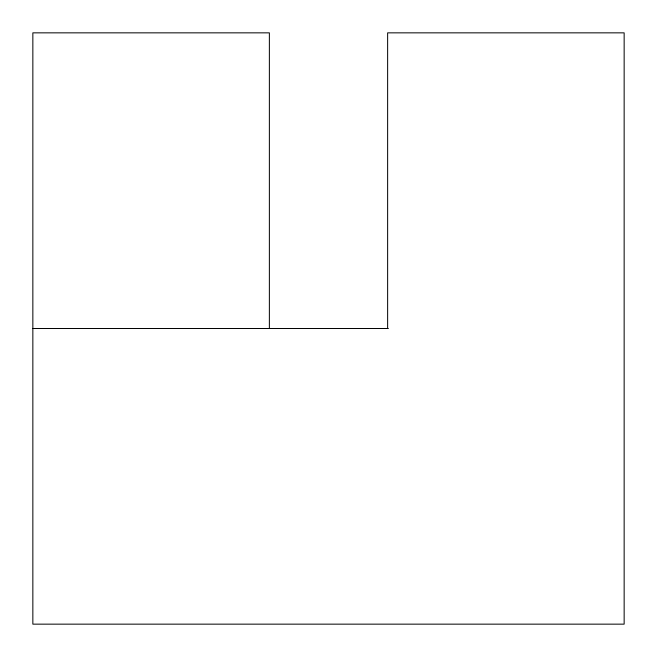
<?xml version="1.0" encoding="UTF-8"?>
<svg xmlns="http://www.w3.org/2000/svg" width="657" height="657" viewBox="0 0 657 657"><rect width="100%" height="100%" fill="white"/><g stroke="black" fill="none" stroke-linecap="round" stroke-linejoin="round"><path stroke-width="0.99" d="M32.85 328.5L388.312 328.5M387.63 328.5L387.63 32.85L624.15 32.85L624.15 624.15L32.85 624.15L32.85 32.85L269.37 32.85L269.37 328.5"/></g></svg>
